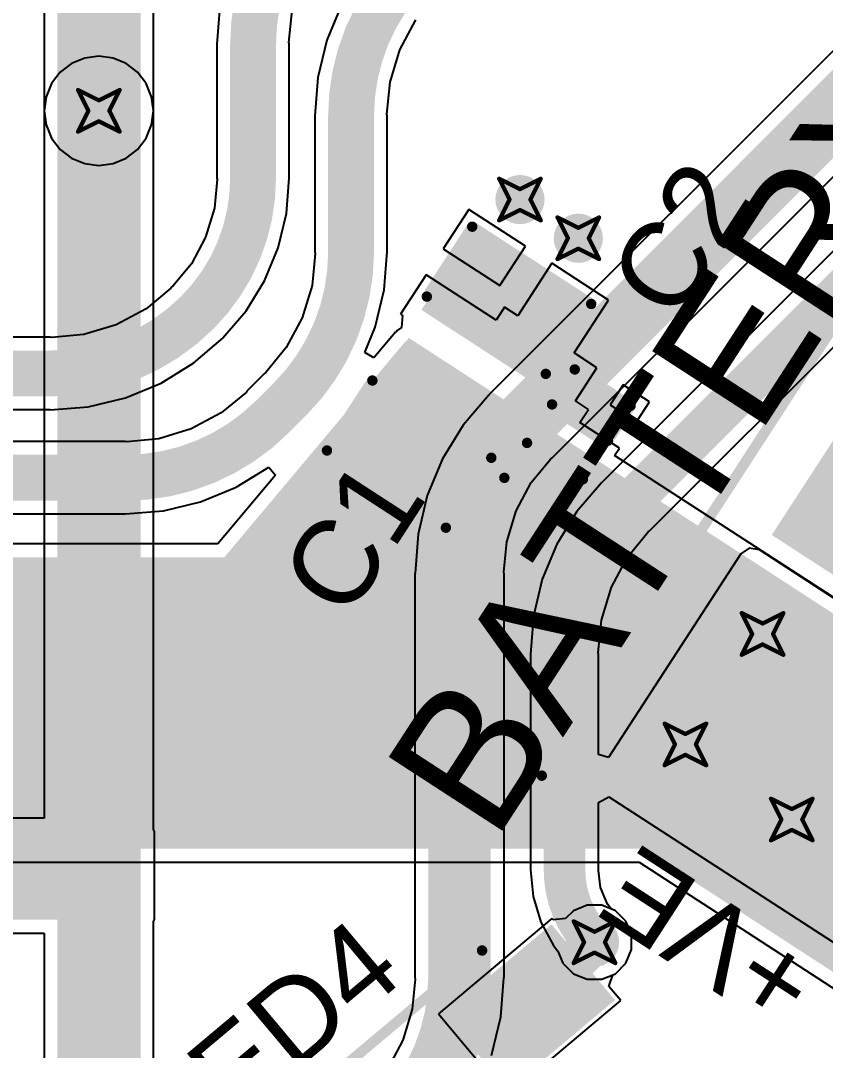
# Model space of a CAD drawing. Header units: millimetres. Extents: x -2 to 282, y -53 to 22.
# Drawn here: x 42.33 to 52.14, y -41.04 to -28.49 of the extents above; entities that cross this region are included whole.
import ezdxf

# ---------------------------------------------------------------- set-up
doc = ezdxf.new("R2010")
doc.units = ezdxf.units.MM
for name, color, linetype in [('BottomLayer', 5, 'Continuous'), ('BottomSolder', 6, 'Continuous'), ('DrillDrawing', 1, 'Continuous'), ('Mechanical1', 6, 'Continuous'), ('Mechanical2', 216, 'Continuous'), ('MultiLayer', 9, 'Continuous'), ('PadHoleLayer', 156, 'Continuous'), ('TopLayer', 1, 'Continuous'), ('TopOverlay', 2, 'Continuous'), ('TopPaste', 8, 'Continuous'), ('TopSolder', 216, 'Continuous'), ('ViaHoleLayer', 16, 'Continuous')]:
    doc.layers.add(name, color=color, linetype=linetype)
doc.styles.add('Arial', font='', dxfattribs={"height": 0.2})
doc.styles.get('Arial').set_extended_font_data('Arial')

# ---------------------------------------------------------------- blocks, each defined once
blk = doc.blocks.new('WS2812B_XF02_W_28')
at = {"layer": 'TopLayer'}
for points in [[(-3.25, 2.15), (-1.75, 2.15), (-1.75, 1.15), (-3.25, 1.15)], [(3.25, 1.15), (1.75, 1.15), (1.75, 2.15), (3.25, 2.15)], [(-3.25, -1.15), (-1.75, -1.15), (-1.75, -2.15), (-3.25, -2.15)], [(1.75, -1.15), (3.25, -1.15), (3.25, -2.15), (1.75, -2.15)]]:
    blk.add_hatch(color=1, dxfattribs=at).paths.add_polyline_path(points)
at = {"layer": 'TopPaste'}
for points in [[(-3.25, 2.15), (-1.75, 2.15), (-1.75, 1.15), (-3.25, 1.15)], [(3.25, 1.15), (1.75, 1.15), (1.75, 2.15), (3.25, 2.15)], [(-3.25, -1.15), (-1.75, -1.15), (-1.75, -2.15), (-3.25, -2.15)], [(1.75, -1.15), (3.25, -1.15), (3.25, -2.15), (1.75, -2.15)]]:
    blk.add_hatch(color=8, dxfattribs=at).paths.add_polyline_path(points)
at = {"layer": 'TopSolder'}
for points in [[(-3.352, 2.252), (-1.648, 2.252), (-1.648, 1.048), (-3.352, 1.048)], [(3.352, 1.048), (1.648, 1.048), (1.648, 2.252), (3.352, 2.252)], [(-3.352, -1.048), (-1.648, -1.048), (-1.648, -2.252), (-3.352, -2.252)], [(1.648, -1.048), (3.352, -1.048), (3.352, -2.252), (1.648, -2.252)]]:
    blk.add_hatch(color=216, dxfattribs=at).paths.add_polyline_path(points)
at = {"layer": 'TopOverlay'}
for points, const_width in [([(-2.5, 2.551), (2.5, 2.551)], 0.127), ([(-3.556, 1.803), (-3.556, 1.549)], 0.254), ([(-3.556, 1.803), (-3.429, 1.676)], 0.254), ([(-3.556, 1.549), (-3.429, 1.676)], 0.254), ([(-2.5, -2.551), (2.5, -2.551)], 0.127)]:
    blk.add_lwpolyline(points, dxfattribs=dict(at, const_width=const_width))
for points, const_width in [([(-2.532, 2.551, 1), (-2.468, 2.551, 1)], 0.0635), ([(2.468, 2.551, 1), (2.532, 2.551, 1)], 0.0635), ([(-3.62, 1.803, 1), (-3.493, 1.803, 1)], 0.127), ([(-3.62, 1.803, 1), (-3.493, 1.803, 1)], 0.127), ([(-3.493, 1.676, 1), (-3.366, 1.676, 1)], 0.127), ([(-3.493, 1.676, 1), (-3.366, 1.676, 1)], 0.127), ([(-3.619, 1.549, 1), (-3.493, 1.549, 1)], 0.127), ([(-3.619, 1.549, 1), (-3.493, 1.549, 1)], 0.127), ([(-2.532, -2.551, 1), (-2.468, -2.551, 1)], 0.0635), ([(2.468, -2.551, 1), (2.532, -2.551, 1)], 0.0635)]:
    blk.add_lwpolyline(points, format="xyb", close=True, dxfattribs=dict(at, const_width=const_width))
blk = doc.blocks.new('B2B_XH_A_LF__SN___90')
at = {"layer": 'BottomLayer'}
blk.add_hatch(color=5, dxfattribs=at).paths.add_polyline_path([(-2.25, 1), (-0.25, 1), (-0.25, -1), (-2.25, -1)])
h = blk.add_hatch(color=5, dxfattribs=at)
edge = h.paths.add_edge_path()
edge.add_arc((1.25, 0), 1, 0, 360)
at = {"layer": 'BottomSolder'}
blk.add_hatch(color=6, dxfattribs=at).paths.add_polyline_path([(-2.352, 1.102), (-0.148, 1.102), (-0.148, -1.102), (-2.352, -1.102)])
h = blk.add_hatch(color=6, dxfattribs=at)
edge = h.paths.add_edge_path()
edge.add_arc((1.25, 0), 1.102, 0, 360)
at = {"layer": 'MultiLayer'}
blk.add_hatch(color=9, dxfattribs=at).paths.add_polyline_path([(-2.25, 1), (-0.25, 1), (-0.25, -1), (-2.25, -1)])
h = blk.add_hatch(color=9, dxfattribs=at)
edge = h.paths.add_edge_path()
edge.add_arc((1.25, 0), 1, 0, 360)
at = {"layer": 'PadHoleLayer'}
h = blk.add_hatch(color=156, dxfattribs=at)
edge = h.paths.add_edge_path()
edge.add_arc((-1.25, 0), 0.5, 0, 360)
h = blk.add_hatch(color=156, dxfattribs=at)
edge = h.paths.add_edge_path()
edge.add_arc((1.25, 0), 0.5, 0, 360)
at = {"layer": 'TopLayer'}
blk.add_hatch(color=1, dxfattribs=at).paths.add_polyline_path([(-2.25, 1), (-0.25, 1), (-0.25, -1), (-2.25, -1)])
h = blk.add_hatch(color=1, dxfattribs=at)
edge = h.paths.add_edge_path()
edge.add_arc((1.25, 0), 1, 0, 360)
at = {"layer": 'TopSolder'}
blk.add_hatch(color=216, dxfattribs=at).paths.add_polyline_path([(-2.352, 1.102), (-0.148, 1.102), (-0.148, -1.102), (-2.352, -1.102)])
h = blk.add_hatch(color=216, dxfattribs=at)
edge = h.paths.add_edge_path()
edge.add_arc((1.25, 0), 1.102, 0, 360)
at = {"layer": 'TopOverlay', "const_width": 0.127}
for points in [[(-3.782, -3.432), (-3.782, 2.442)], [(3.74, 2.442), (-3.782, 2.442)], [(3.74, -3.432), (3.74, 2.442)], [(3.74, -3.432), (-3.782, -3.432)]]:
    blk.add_lwpolyline(points, dxfattribs=at)
at = {"layer": 'TopOverlay', "const_width": 0.0635}
for points in [[(-3.814, 2.442, 1), (-3.75, 2.442, 1)], [(-3.814, 2.442, 1), (-3.75, 2.442, 1)], [(3.708, 2.442, 1), (3.772, 2.442, 1)], [(3.708, 2.442, 1), (3.772, 2.442, 1)], [(-3.814, -3.432, 1), (-3.75, -3.432, 1)], [(-3.814, -3.432, 1), (-3.75, -3.432, 1)], [(3.708, -3.432, 1), (3.772, -3.432, 1)], [(3.708, -3.432, 1), (3.772, -3.432, 1)]]:
    blk.add_lwpolyline(points, format="xyb", close=True, dxfattribs=at)
blk = doc.blocks.new('C___0402_108')
at = {"layer": 'TopLayer'}
for points in [[(-0.699, -0.318), (-0.699, 0.317), (-0.241, 0.317), (-0.241, -0.318)], [(0.241, -0.318), (0.241, 0.317), (0.699, 0.317), (0.699, -0.318)]]:
    blk.add_hatch(color=1, dxfattribs=at).paths.add_polyline_path(points)
at = {"layer": 'TopPaste'}
for points in [[(-0.699, -0.318), (-0.699, 0.317), (-0.241, 0.317), (-0.241, -0.318)], [(0.241, -0.318), (0.241, 0.317), (0.699, 0.317), (0.699, -0.318)]]:
    blk.add_hatch(color=8, dxfattribs=at).paths.add_polyline_path(points)
at = {"layer": 'TopSolder'}
for points in [[(-0.758, -0.378), (-0.758, 0.377), (-0.181, 0.377), (-0.181, -0.378)], [(0.181, -0.378), (0.181, 0.377), (0.758, 0.377), (0.758, -0.378)]]:
    blk.add_hatch(color=216, dxfattribs=at).paths.add_polyline_path(points)
at = {"layer": 'TopOverlay', "const_width": 0.127}
for points in [[(-0.787, -0.406), (-0.787, 0.406)], [(-0.279, 0.406), (-0.787, 0.406)], [(0.787, 0.406), (0.279, 0.406)], [(0.787, -0.406), (0.787, 0.406)], [(-0.279, -0.406), (-0.787, -0.406)], [(0.787, -0.406), (0.279, -0.406)]]:
    blk.add_lwpolyline(points, dxfattribs=at)
at = {"layer": 'TopOverlay', "const_width": 0.0635}
for points in [[(-0.819, 0.406, 1), (-0.756, 0.406, 1)], [(-0.819, 0.406, 1), (-0.756, 0.406, 1)], [(-0.311, 0.406, 1), (-0.248, 0.406, 1)], [(0.248, 0.406, 1), (0.311, 0.406, 1)], [(0.756, 0.406, 1), (0.819, 0.406, 1)], [(0.756, 0.406, 1), (0.819, 0.406, 1)], [(-0.819, -0.406, 1), (-0.756, -0.406, 1)], [(-0.819, -0.406, 1), (-0.756, -0.406, 1)], [(-0.311, -0.406, 1), (-0.248, -0.406, 1)], [(0.248, -0.406, 1), (0.311, -0.406, 1)], [(0.756, -0.406, 1), (0.819, -0.406, 1)], [(0.756, -0.406, 1), (0.819, -0.406, 1)]]:
    blk.add_lwpolyline(points, format="xyb", close=True, dxfattribs=at)
blk = doc.blocks.new('C___0805_111')
at = {"layer": 'TopLayer'}
for points in [[(-1.524, 0.762), (-0.508, 0.762), (-0.508, -0.762), (-1.524, -0.762)], [(0.508, 0.762), (1.524, 0.762), (1.524, -0.762), (0.508, -0.762)]]:
    blk.add_hatch(color=1, dxfattribs=at).paths.add_polyline_path(points)
at = {"layer": 'TopPaste'}
for points in [[(-1.524, 0.762), (-0.508, 0.762), (-0.508, -0.762), (-1.524, -0.762)], [(0.508, 0.762), (1.524, 0.762), (1.524, -0.762), (0.508, -0.762)]]:
    blk.add_hatch(color=8, dxfattribs=at).paths.add_polyline_path(points)
at = {"layer": 'TopSolder'}
for points in [[(-1.594, 0.832), (-0.438, 0.832), (-0.438, -0.832), (-1.594, -0.832)], [(0.438, 0.832), (1.594, 0.832), (1.594, -0.832), (0.438, -0.832)]]:
    blk.add_hatch(color=216, dxfattribs=at).paths.add_polyline_path(points)
at = {"layer": 'TopOverlay', "const_width": 0.127}
for points in [[(-1.626, -0.864), (-1.626, 0.864)], [(-0.61, 0.864), (-1.626, 0.864)], [(1.626, 0.864), (0.61, 0.864)], [(1.626, -0.864), (1.626, 0.864)], [(-0.61, -0.864), (-1.626, -0.864)], [(1.626, -0.864), (0.61, -0.864)]]:
    blk.add_lwpolyline(points, dxfattribs=at)
at = {"layer": 'TopOverlay', "const_width": 0.0635}
for points in [[(-1.657, 0.864, 1), (-1.594, 0.864, 1)], [(-1.657, 0.864, 1), (-1.594, 0.864, 1)], [(-0.641, 0.864, 1), (-0.578, 0.864, 1)], [(0.578, 0.864, 1), (0.641, 0.864, 1)], [(1.594, 0.864, 1), (1.657, 0.864, 1)], [(1.594, 0.864, 1), (1.657, 0.864, 1)], [(-1.657, -0.864, 1), (-1.594, -0.864, 1)], [(-1.657, -0.864, 1), (-1.594, -0.864, 1)], [(-0.641, -0.864, 1), (-0.578, -0.864, 1)], [(0.578, -0.864, 1), (0.641, -0.864, 1)], [(1.594, -0.864, 1), (1.657, -0.864, 1)], [(1.594, -0.864, 1), (1.657, -0.864, 1)]]:
    blk.add_lwpolyline(points, format="xyb", close=True, dxfattribs=at)

msp = doc.modelspace()

# ---------------------------------------------------------------- hatches: boundary and pattern name
at = {"layer": 'BottomLayer'}
h = msp.add_hatch(color=5, dxfattribs=at)
edge = h.paths.add_edge_path()
edge.add_arc((43.289, -29.592), 0.3, 0, 360)
h = msp.add_hatch(color=5, dxfattribs=at)
edge = h.paths.add_edge_path()
edge.add_arc((48.42, -30.674), 0.3, 0, 360)
h = msp.add_hatch(color=5, dxfattribs=at)
edge = h.paths.add_edge_path()
edge.add_arc((49.131, -31.145), 0.3, 0, 360)
for points in [[(53.372, -31.86), (51.488, -34.76), (55.617, -37.442), (57.501, -34.541)], [(51.248, -35.081), (49.511, -37.756), (53.647, -40.443), (55.385, -37.767)], [(32.031, -39.447), (43.8, -39.447), (43.8, -38.374), (32.031, -38.374)]]:
    msp.add_hatch(color=5, dxfattribs=at).paths.add_polyline_path(points)
h = msp.add_hatch(color=5, dxfattribs=at)
edge = h.paths.add_edge_path()
edge.add_arc((51.376, -35.966), 0.3, 0, 360)
h = msp.add_hatch(color=5, dxfattribs=at)
edge = h.paths.add_edge_path()
edge.add_arc((50.436, -37.312), 0.3, 0, 360)
h = msp.add_hatch(color=5, dxfattribs=at)
edge = h.paths.add_edge_path()
edge.add_arc((51.732, -38.227), 0.3, 0, 360)
h = msp.add_hatch(color=5, dxfattribs=at)
edge = h.paths.add_edge_path()
edge.add_arc((49.328, -39.722), 0.3, 0, 360)
at = {"layer": 'TopLayer'}
h = msp.add_hatch(color=1, dxfattribs=at)
edge = h.paths.add_edge_path()
edge.add_arc((43.289, -29.592), 0.3, 0, 360)
h = msp.add_hatch(color=1, dxfattribs=at)
edge = h.paths.add_edge_path()
edge.add_arc((48.42, -30.674), 0.3, 0, 360)
h = msp.add_hatch(color=1, dxfattribs=at)
edge = h.paths.add_edge_path()
edge.add_arc((49.131, -31.145), 0.3, 0, 360)
for points in [[(47.064, -32.358), (46.159, -33.752), (51.815, -37.425), (52.72, -36.031)], [(47.03, -32.395), (44.157, -35.819), (46.227, -37.557), (49.1, -34.133)], [(50.572, -34.642), (48.579, -37.71), (53.392, -40.836), (55.385, -37.767)], [(40.441, -38.583), (51.151, -38.583), (51.151, -35.033), (40.441, -35.033)]]:
    msp.add_hatch(color=1, dxfattribs=at).paths.add_polyline_path(points)
h = msp.add_hatch(color=1, dxfattribs=at)
edge = h.paths.add_edge_path()
edge.add_arc((51.376, -35.966), 0.3, 0, 360)
h = msp.add_hatch(color=1, dxfattribs=at)
edge = h.paths.add_edge_path()
edge.add_arc((50.436, -37.312), 0.3, 0, 360)
h = msp.add_hatch(color=1, dxfattribs=at)
edge = h.paths.add_edge_path()
edge.add_arc((51.732, -38.227), 0.3, 0, 360)
h = msp.add_hatch(color=1, dxfattribs=at)
edge = h.paths.add_edge_path()
edge.add_arc((49.328, -39.722), 0.3, 0, 360)
at = {"layer": 'ViaHoleLayer'}
h = msp.add_hatch(color=16, dxfattribs=at)
edge = h.paths.add_edge_path()
edge.add_arc((43.289, -29.592), 0.15, 0, 360)
h = msp.add_hatch(color=16, dxfattribs=at)
edge = h.paths.add_edge_path()
edge.add_arc((48.42, -30.674), 0.15, 0, 360)
h = msp.add_hatch(color=16, dxfattribs=at)
edge = h.paths.add_edge_path()
edge.add_arc((49.131, -31.145), 0.15, 0, 360)
h = msp.add_hatch(color=16, dxfattribs=at)
edge = h.paths.add_edge_path()
edge.add_arc((51.376, -35.966), 0.15, 0, 360)
h = msp.add_hatch(color=16, dxfattribs=at)
edge = h.paths.add_edge_path()
edge.add_arc((50.436, -37.312), 0.15, 0, 360)
h = msp.add_hatch(color=16, dxfattribs=at)
edge = h.paths.add_edge_path()
edge.add_arc((51.732, -38.227), 0.15, 0, 360)
h = msp.add_hatch(color=16, dxfattribs=at)
edge = h.paths.add_edge_path()
edge.add_arc((49.328, -39.722), 0.15, 0, 360)

# ---------------------------------------------------------------- linework, layer by layer
at = {"layer": 'BottomLayer'}
for p, q in [((56.359, -24.736), (48.042, -33.053)), ((58.075, -25.463), (49.414, -34.124)), ((48.811, -33.822), (57.128, -25.505)), ((50, -34.71), (58.661, -26.049)), ((43.116, -28.949), (42.956, -29.015)), ((43.289, -28.926), (43.116, -28.949)), ((43.461, -28.949), (43.289, -28.926)), ((43.622, -29.015), (43.461, -28.949)), ((42.956, -29.015), (42.818, -29.121)), ((43.76, -29.121), (43.622, -29.015)), ((42.818, -29.121), (42.712, -29.259)), ((43.866, -29.259), (43.76, -29.121)), ((42.712, -29.259), (42.645, -29.42)), ((43.932, -29.42), (43.866, -29.259)), ((42.645, -29.42), (42.623, -29.592)), ((43.955, -29.592), (43.932, -29.42)), ((42.623, -29.592), (42.623, -38.209)), ((43.955, -38.35), (43.955, -29.592)), ((48.038, -33.059), (47.729, -33.421)), ((48.042, -33.053), (48.038, -33.059)), ((47.729, -33.421), (47.476, -33.834)), ((47.476, -33.834), (47.291, -34.281)), ((48.557, -34.12), (48.79, -33.836)), ((48.79, -33.836), (48.811, -33.822)), ((48.372, -34.467), (48.557, -34.12)), ((49.413, -34.123), (49.112, -34.476)), ((49.414, -34.124), (49.413, -34.123)), ((47.291, -34.281), (47.178, -34.751)), ((48.258, -34.843), (48.372, -34.467)), ((49.112, -34.476), (48.87, -34.871)), ((47.178, -34.751), (47.141, -35.226)), ((49.731, -35.029), (49.984, -34.721)), ((49.984, -34.721), (50, -34.71)), ((48.222, -35.209), (48.258, -34.843)), ((48.87, -34.871), (48.692, -35.3)), ((51.11, -34.991), (49.499, -37.471)), ((51.214, -34.92), (51.11, -34.991)), ((51.338, -34.943), (51.214, -34.92)), ((52.555, -35.733), (51.338, -34.943)), ((49.534, -35.398), (49.731, -35.029)), ((47.141, -35.226), (47.139, -35.233)), ((47.139, -35.233), (47.139, -40.148)), ((48.227, -35.233), (48.222, -35.209)), ((48.227, -40.148), (48.227, -35.233)), ((48.692, -35.3), (48.584, -35.751)), ((49.413, -35.797), (49.534, -35.398)), ((48.584, -35.751), (48.548, -36.213)), ((49.374, -36.195), (49.413, -35.797)), ((48.548, -36.213), (48.549, -36.213)), ((48.549, -36.213), (48.549, -38.841)), ((49.377, -36.213), (49.374, -36.195)), ((49.377, -37.435), (49.377, -36.213)), ((49.499, -37.471), (49.377, -37.435)), ((49.377, -38.018), (49.504, -37.949)), ((49.504, -37.949), (53.411, -40.486)), ((49.377, -38.841), (49.377, -38.018)), ((42.623, -38.209), (35.421, -38.209)), ((43.965, -38.374), (43.955, -38.35)), ((43.965, -39.447), (43.965, -38.374)), ((48.549, -38.841), (48.549, -38.841)), ((48.549, -38.841), (48.581, -39.165)), ((49.376, -38.848), (49.377, -38.841)), ((49.403, -39.057), (49.376, -38.848)), ((49.487, -39.258), (49.403, -39.057)), ((48.581, -39.165), (48.675, -39.476)), ((49.532, -39.316), (49.487, -39.258)), ((49.584, -39.338), (49.532, -39.316)), ((49.711, -39.465), (49.584, -39.338)), ((43.955, -39.471), (43.965, -39.447)), ((43.955, -41.864), (43.955, -39.471)), ((48.675, -39.476), (48.828, -39.763)), ((49.78, -39.632), (49.711, -39.465)), ((35.471, -39.612), (42.623, -39.612)), ((42.623, -39.612), (42.623, -42.14)), ((49.78, -39.812), (49.78, -39.632)), ((48.828, -39.763), (48.883, -39.829)), ((48.883, -39.829), (48.944, -39.978)), ((49.711, -39.978), (49.78, -39.812)), ((48.944, -39.978), (49.072, -40.105)), ((49.584, -40.105), (49.711, -39.978)), ((47.139, -40.148), (47.144, -40.173)), ((48.225, -40.156), (48.227, -40.148)), ((49.072, -40.105), (49.238, -40.174)), ((49.418, -40.174), (49.584, -40.105)), ((47.144, -40.173), (47.108, -40.539)), ((48.188, -40.63), (48.225, -40.156)), ((49.238, -40.174), (49.418, -40.174)), ((47.108, -40.539), (46.994, -40.915)), ((48.075, -41.101), (48.188, -40.63)), ((46.994, -40.915), (46.809, -41.261))]:
    msp.add_line(p, q, dxfattribs=at)
for points, const_width in [([(48.427, -33.437), (56.743, -25.121)], 0.762), ([(49.707, -34.417), (58.368, -25.756)], 0.508), ([(43.289, -38.911), (43.289, -29.592)], 1.016), ([(47.683, -40.148), (47.683, -35.233)], 0.762), ([(48.963, -38.841), (48.963, -36.213)], 0.508), ([(37.915, -38.911), (43.289, -38.911)], 1.016), ([(43.289, -42.14), (43.289, -38.911)], 1.016)]:
    msp.add_lwpolyline(points, dxfattribs=dict(at, const_width=const_width))
for points, const_width in [([(43.035, -29.592, 1), (43.543, -29.592, 1)], 0.508), ([(48.236, -33.437, 1), (48.617, -33.437, 1)], 0.381), ([(48.236, -33.437, 1), (48.617, -33.437, 1)], 0.381), ([(49.58, -34.417, 1), (49.834, -34.417, 1)], 0.254), ([(49.58, -34.417, 1), (49.834, -34.417, 1)], 0.254), ([(47.492, -35.233, 1), (47.873, -35.233, 1)], 0.381), ([(47.492, -35.233, 1), (47.873, -35.233, 1)], 0.381), ([(48.836, -36.213, 1), (49.09, -36.213, 1)], 0.254), ([(48.836, -36.213, 1), (49.09, -36.213, 1)], 0.254), ([(43.035, -38.911, 1), (43.543, -38.911, 1)], 0.508), ([(43.035, -38.911, 1), (43.543, -38.911, 1)], 0.508), ([(43.035, -38.911, 1), (43.543, -38.911, 1)], 0.508), ([(48.836, -38.841, 1), (49.09, -38.841, 1)], 0.254), ([(48.836, -38.841, 1), (49.09, -38.841, 1)], 0.254), ([(49.201, -39.722, 1), (49.455, -39.722, 1)], 0.254), ([(47.492, -40.148, 1), (47.873, -40.148, 1)], 0.381), ([(47.492, -40.148, 1), (47.873, -40.148, 1)], 0.381)]:
    msp.add_lwpolyline(points, format="xyb", close=True, dxfattribs=dict(at, const_width=const_width))
for points, const_width in [([(47.683, -35.233, -0.198912), (48.427, -33.437)], 0.762), ([(48.963, -36.213, -0.198912), (49.707, -34.417)], 0.508), ([(49.328, -39.722, -0.198912), (48.963, -38.841)], 0.508), ([(47.683, -40.148, -0.198912), (46.939, -41.944)], 0.762)]:
    msp.add_lwpolyline(points, format="xyb", dxfattribs=dict(at, const_width=const_width))
at = {"layer": 'DrillDrawing', "const_width": 0.0508}
for points in [[(43.035, -29.338), (43.289, -29.465)], [(43.035, -29.338), (43.162, -29.592)], [(43.289, -29.465), (43.543, -29.338)], [(43.416, -29.592), (43.543, -29.338)], [(43.035, -29.846), (43.162, -29.592)], [(43.416, -29.592), (43.543, -29.846)], [(43.035, -29.846), (43.289, -29.719)], [(43.289, -29.719), (43.543, -29.846)], [(48.166, -30.42), (48.42, -30.547)], [(48.166, -30.42), (48.293, -30.674)], [(48.42, -30.547), (48.674, -30.42)], [(48.547, -30.674), (48.674, -30.42)], [(48.166, -30.928), (48.293, -30.674)], [(48.547, -30.674), (48.674, -30.928)], [(48.166, -30.928), (48.42, -30.801)], [(48.42, -30.801), (48.674, -30.928)], [(48.877, -30.891), (49.131, -31.018)], [(48.877, -30.891), (49.004, -31.145)], [(49.131, -31.018), (49.385, -30.891)], [(49.258, -31.145), (49.385, -30.891)], [(48.877, -31.399), (49.004, -31.145)], [(49.258, -31.145), (49.385, -31.399)], [(48.877, -31.399), (49.131, -31.272)], [(49.131, -31.272), (49.385, -31.399)], [(51.122, -35.712), (51.376, -35.839)], [(51.122, -35.712), (51.249, -35.966)], [(51.376, -35.839), (51.63, -35.712)], [(51.503, -35.966), (51.63, -35.712)], [(51.122, -36.22), (51.249, -35.966)], [(51.503, -35.966), (51.63, -36.22)], [(51.122, -36.22), (51.376, -36.093)], [(51.376, -36.093), (51.63, -36.22)], [(50.182, -37.058), (50.436, -37.185)], [(50.182, -37.058), (50.309, -37.312)], [(50.436, -37.185), (50.69, -37.058)], [(50.563, -37.312), (50.69, -37.058)], [(50.182, -37.566), (50.309, -37.312)], [(50.563, -37.312), (50.69, -37.566)], [(50.182, -37.566), (50.436, -37.439)], [(50.436, -37.439), (50.69, -37.566)], [(51.478, -37.973), (51.732, -38.1)], [(51.478, -37.973), (51.605, -38.227)], [(51.732, -38.1), (51.986, -37.973)], [(51.859, -38.227), (51.986, -37.973)], [(51.478, -38.481), (51.605, -38.227)], [(51.859, -38.227), (51.986, -38.481)], [(51.478, -38.481), (51.732, -38.354)], [(51.732, -38.354), (51.986, -38.481)], [(49.074, -39.468), (49.328, -39.595)], [(49.074, -39.468), (49.201, -39.722)], [(49.328, -39.595), (49.582, -39.468)], [(49.455, -39.722), (49.582, -39.468)], [(49.074, -39.976), (49.201, -39.722)], [(49.455, -39.722), (49.582, -39.976)], [(49.074, -39.976), (49.328, -39.849)], [(49.328, -39.849), (49.582, -39.976)]]:
    msp.add_lwpolyline(points, dxfattribs=at)
at = {"layer": 'DrillDrawing', "const_width": 0.0254}
for points in [[(43.022, -29.338, 1), (43.047, -29.338, 1)], [(43.022, -29.338, 1), (43.047, -29.338, 1)], [(43.53, -29.338, 1), (43.555, -29.338, 1)], [(43.53, -29.338, 1), (43.555, -29.338, 1)], [(43.276, -29.465, 1), (43.301, -29.465, 1)], [(43.276, -29.465, 1), (43.301, -29.465, 1)], [(43.149, -29.592, 1), (43.174, -29.592, 1)], [(43.149, -29.592, 1), (43.174, -29.592, 1)], [(43.403, -29.592, 1), (43.428, -29.592, 1)], [(43.403, -29.592, 1), (43.428, -29.592, 1)], [(43.276, -29.719, 1), (43.301, -29.719, 1)], [(43.276, -29.719, 1), (43.301, -29.719, 1)], [(43.022, -29.846, 1), (43.047, -29.846, 1)], [(43.022, -29.846, 1), (43.047, -29.846, 1)], [(43.53, -29.846, 1), (43.555, -29.846, 1)], [(43.53, -29.846, 1), (43.555, -29.846, 1)], [(48.153, -30.42, 1), (48.178, -30.42, 1)], [(48.153, -30.42, 1), (48.178, -30.42, 1)], [(48.661, -30.42, 1), (48.686, -30.42, 1)], [(48.661, -30.42, 1), (48.686, -30.42, 1)], [(48.407, -30.547, 1), (48.432, -30.547, 1)], [(48.407, -30.547, 1), (48.432, -30.547, 1)], [(48.28, -30.674, 1), (48.305, -30.674, 1)], [(48.28, -30.674, 1), (48.305, -30.674, 1)], [(48.534, -30.674, 1), (48.559, -30.674, 1)], [(48.534, -30.674, 1), (48.559, -30.674, 1)], [(48.407, -30.801, 1), (48.432, -30.801, 1)], [(48.407, -30.801, 1), (48.432, -30.801, 1)], [(48.153, -30.928, 1), (48.178, -30.928, 1)], [(48.153, -30.928, 1), (48.178, -30.928, 1)], [(48.661, -30.928, 1), (48.686, -30.928, 1)], [(48.661, -30.928, 1), (48.686, -30.928, 1)], [(48.864, -30.891, 1), (48.889, -30.891, 1)], [(48.864, -30.891, 1), (48.889, -30.891, 1)], [(49.372, -30.891, 1), (49.397, -30.891, 1)], [(49.372, -30.891, 1), (49.397, -30.891, 1)], [(49.118, -31.018, 1), (49.143, -31.018, 1)], [(49.118, -31.018, 1), (49.143, -31.018, 1)], [(48.991, -31.145, 1), (49.016, -31.145, 1)], [(48.991, -31.145, 1), (49.016, -31.145, 1)], [(49.245, -31.145, 1), (49.27, -31.145, 1)], [(49.245, -31.145, 1), (49.27, -31.145, 1)], [(49.118, -31.272, 1), (49.143, -31.272, 1)], [(49.118, -31.272, 1), (49.143, -31.272, 1)], [(48.864, -31.399, 1), (48.889, -31.399, 1)], [(48.864, -31.399, 1), (48.889, -31.399, 1)], [(49.372, -31.399, 1), (49.397, -31.399, 1)], [(49.372, -31.399, 1), (49.397, -31.399, 1)], [(51.109, -35.712, 1), (51.135, -35.712, 1)], [(51.109, -35.712, 1), (51.135, -35.712, 1)], [(51.617, -35.712, 1), (51.643, -35.712, 1)], [(51.617, -35.712, 1), (51.643, -35.712, 1)], [(51.363, -35.839, 1), (51.389, -35.839, 1)], [(51.363, -35.839, 1), (51.389, -35.839, 1)], [(51.236, -35.966, 1), (51.262, -35.966, 1)], [(51.236, -35.966, 1), (51.262, -35.966, 1)], [(51.49, -35.966, 1), (51.516, -35.966, 1)], [(51.49, -35.966, 1), (51.516, -35.966, 1)], [(51.363, -36.093, 1), (51.389, -36.093, 1)], [(51.363, -36.093, 1), (51.389, -36.093, 1)], [(51.109, -36.22, 1), (51.135, -36.22, 1)], [(51.109, -36.22, 1), (51.135, -36.22, 1)], [(51.617, -36.22, 1), (51.643, -36.22, 1)], [(51.617, -36.22, 1), (51.643, -36.22, 1)], [(50.17, -37.058, 1), (50.195, -37.058, 1)], [(50.17, -37.058, 1), (50.195, -37.058, 1)], [(50.678, -37.058, 1), (50.703, -37.058, 1)], [(50.678, -37.058, 1), (50.703, -37.058, 1)], [(50.424, -37.185, 1), (50.449, -37.185, 1)], [(50.424, -37.185, 1), (50.449, -37.185, 1)], [(50.297, -37.312, 1), (50.322, -37.312, 1)], [(50.297, -37.312, 1), (50.322, -37.312, 1)], [(50.551, -37.312, 1), (50.576, -37.312, 1)], [(50.551, -37.312, 1), (50.576, -37.312, 1)], [(50.424, -37.439, 1), (50.449, -37.439, 1)], [(50.424, -37.439, 1), (50.449, -37.439, 1)], [(50.17, -37.566, 1), (50.195, -37.566, 1)], [(50.17, -37.566, 1), (50.195, -37.566, 1)], [(50.678, -37.566, 1), (50.703, -37.566, 1)], [(50.678, -37.566, 1), (50.703, -37.566, 1)], [(51.465, -37.973, 1), (51.49, -37.973, 1)], [(51.465, -37.973, 1), (51.49, -37.973, 1)], [(51.973, -37.973, 1), (51.998, -37.973, 1)], [(51.973, -37.973, 1), (51.998, -37.973, 1)], [(51.719, -38.1, 1), (51.744, -38.1, 1)], [(51.719, -38.1, 1), (51.744, -38.1, 1)], [(51.592, -38.227, 1), (51.617, -38.227, 1)], [(51.592, -38.227, 1), (51.617, -38.227, 1)], [(51.846, -38.227, 1), (51.871, -38.227, 1)], [(51.846, -38.227, 1), (51.871, -38.227, 1)], [(51.719, -38.354, 1), (51.744, -38.354, 1)], [(51.719, -38.354, 1), (51.744, -38.354, 1)], [(51.465, -38.481, 1), (51.49, -38.481, 1)], [(51.465, -38.481, 1), (51.49, -38.481, 1)], [(51.973, -38.481, 1), (51.998, -38.481, 1)], [(51.973, -38.481, 1), (51.998, -38.481, 1)], [(49.061, -39.468, 1), (49.087, -39.468, 1)], [(49.061, -39.468, 1), (49.087, -39.468, 1)], [(49.569, -39.468, 1), (49.595, -39.468, 1)], [(49.569, -39.468, 1), (49.595, -39.468, 1)], [(49.315, -39.595, 1), (49.341, -39.595, 1)], [(49.315, -39.595, 1), (49.341, -39.595, 1)], [(49.188, -39.722, 1), (49.214, -39.722, 1)], [(49.188, -39.722, 1), (49.214, -39.722, 1)], [(49.442, -39.722, 1), (49.468, -39.722, 1)], [(49.442, -39.722, 1), (49.468, -39.722, 1)], [(49.315, -39.849, 1), (49.341, -39.849, 1)], [(49.315, -39.849, 1), (49.341, -39.849, 1)], [(49.061, -39.976, 1), (49.087, -39.976, 1)], [(49.061, -39.976, 1), (49.087, -39.976, 1)], [(49.569, -39.976, 1), (49.595, -39.976, 1)], [(49.569, -39.976, 1), (49.595, -39.976, 1)]]:
    msp.add_lwpolyline(points, format="xyb", close=True, dxfattribs=at)
at = {"layer": 'Mechanical1', "const_width": 0.0127}
msp.add_lwpolyline([(0, 0, -3.218852), (-0.279, -38.414)], format="xyb", dxfattribs=at)
at = {"layer": 'Mechanical2', "const_width": 0.254}
msp.add_lwpolyline([(50.766, 5.478, -1.122171), (-0.294, -38.437)], format="xyb", dxfattribs=at)
at = {"layer": 'TopLayer'}
for p, q in [((42.623, -15.642), (42.623, -29.592)), ((43.955, -29.592), (43.955, -25.629)), ((44.764, -28.316), (44.727, -28.782)), ((46.246, -28.3), (46.067, -28.732)), ((45.605, -28.762), (45.643, -28.371)), ((46.957, -28.848), (47.151, -28.484)), ((44.727, -28.782), (44.728, -28.782)), ((44.728, -28.782), (44.728, -30.411)), ((45.609, -28.782), (45.605, -28.762)), ((45.609, -30.411), (45.609, -28.782)), ((46.067, -28.732), (45.958, -29.187)), ((46.837, -29.243), (46.957, -28.848)), ((45.958, -29.187), (45.921, -29.654)), ((46.798, -29.634), (46.837, -29.243)), ((42.623, -29.592), (42.645, -29.765)), ((43.932, -29.765), (43.955, -29.592)), ((45.921, -29.654), (45.922, -29.654)), ((45.922, -29.654), (45.922, -31.309)), ((46.802, -29.654), (46.798, -29.634)), ((46.802, -31.309), (46.802, -29.654)), ((42.645, -29.765), (42.712, -29.925)), ((43.866, -29.925), (43.932, -29.765)), ((42.712, -29.925), (42.818, -30.063)), ((43.76, -30.063), (43.866, -29.925)), ((42.818, -30.063), (42.956, -30.169)), ((43.622, -30.169), (43.76, -30.063)), ((42.956, -30.169), (43.116, -30.236)), ((43.116, -30.236), (43.289, -30.258)), ((43.289, -30.258), (43.461, -30.236)), ((43.461, -30.236), (43.622, -30.169)), ((44.731, -30.427), (44.697, -30.778)), ((44.728, -30.411), (44.731, -30.427)), ((45.575, -30.842), (45.609, -30.411)), ((45.609, -30.411), (45.609, -30.411)), ((44.697, -30.778), (44.59, -31.131)), ((45.474, -31.263), (45.575, -30.842)), ((47.795, -30.793), (47.483, -31.272)), ((48.487, -31.243), (47.795, -30.793)), ((44.59, -31.131), (44.416, -31.456)), ((45.308, -31.662), (45.474, -31.263)), ((45.926, -31.329), (45.887, -31.719)), ((45.922, -31.309), (45.926, -31.329)), ((46.766, -31.775), (46.803, -31.309)), ((46.803, -31.309), (46.802, -31.309)), ((47.483, -31.272), (48.176, -31.722)), ((48.176, -31.722), (48.487, -31.243)), ((44.416, -31.456), (44.192, -31.728)), ((48.807, -31.45), (48.392, -32.089)), ((49.499, -31.9), (48.807, -31.45)), ((47.276, -31.592), (46.965, -32.071)), ((48.128, -32.145), (47.276, -31.592)), ((44.179, -31.737), (44.167, -31.754)), ((44.192, -31.728), (44.179, -31.737)), ((45.082, -32.031), (45.308, -31.662)), ((45.887, -31.719), (45.767, -32.114)), ((44.167, -31.754), (43.864, -32.003)), ((46.657, -32.23), (46.766, -31.775)), ((48.232, -31.986), (48.128, -32.145)), ((48.392, -32.089), (48.232, -31.986)), ((49.081, -32.543), (49.499, -31.9)), ((43.864, -32.003), (43.5, -32.198)), ((44.801, -32.36), (45.082, -32.031)), ((45.767, -32.114), (45.573, -32.478)), ((46.965, -32.071), (46.987, -32.086)), ((46.987, -32.086), (46.978, -32.232)), ((43.5, -32.198), (43.105, -32.318)), ((46.53, -32.536), (46.657, -32.23)), ((46.978, -32.232), (46.925, -32.268)), ((42.694, -32.352), (41.793, -32.352)), ((42.714, -32.356), (42.694, -32.352)), ((43.105, -32.318), (42.714, -32.356)), ((44.446, -32.664), (44.802, -32.36)), ((44.802, -32.36), (44.801, -32.36)), ((46.903, -32.289), (46.64, -32.603)), ((46.916, -32.283), (46.903, -32.289)), ((46.925, -32.268), (46.916, -32.283)), ((45.573, -32.478), (45.324, -32.782)), ((46.64, -32.603), (46.53, -32.536)), ((49.358, -32.722), (49.081, -32.543)), ((44.047, -32.909), (44.446, -32.664)), ((49.095, -33.127), (49.358, -32.722)), ((45.307, -32.793), (45.093, -33.007)), ((45.324, -32.782), (45.307, -32.793)), ((43.615, -33.088), (44.047, -32.909)), ((49.678, -32.93), (49.519, -33.175)), ((49.997, -33.138), (49.678, -32.93)), ((43.16, -33.197), (43.615, -33.088)), ((45.082, -33.024), (44.778, -33.273)), ((45.093, -33.007), (45.082, -33.024)), ((41.793, -33.233), (42.694, -33.233)), ((42.694, -33.234), (43.16, -33.197)), ((42.694, -33.233), (42.694, -33.234)), ((49.255, -33.231), (49.095, -33.127)), ((49.151, -33.391), (49.255, -33.231)), ((49.519, -33.175), (49.838, -33.382)), ((49.838, -33.382), (49.997, -33.138)), ((44.778, -33.273), (44.414, -33.468)), ((44.414, -33.468), (44.019, -33.588)), ((49.631, -33.702), (49.151, -33.391)), ((43.608, -33.622), (41.793, -33.622)), ((43.628, -33.626), (43.608, -33.622)), ((44.019, -33.588), (43.628, -33.626)), ((49.573, -33.791), (49.631, -33.702)), ((52.558, -35.729), (49.573, -33.791)), ((44.962, -34.179), (45.36, -33.934)), ((45.36, -33.934), (45.442, -34.031)), ((45.442, -34.031), (44.74, -34.868)), ((44.529, -34.358), (44.962, -34.179)), ((44.075, -34.467), (44.529, -34.358)), ((41.793, -34.503), (43.608, -34.503)), ((43.608, -34.504), (44.075, -34.467)), ((43.608, -34.503), (43.608, -34.504)), ((44.74, -34.868), (40.441, -34.868)), ((41.93, -38.748), (49.873, -38.748)), ((49.873, -38.748), (53.104, -40.846)), ((49.238, -39.269), (49.072, -39.338)), ((49.418, -39.269), (49.238, -39.269)), ((49.584, -39.338), (49.418, -39.269)), ((49.072, -39.338), (48.976, -39.434)), ((49.711, -39.465), (49.584, -39.338)), ((48.809, -39.434), (47.427, -40.594)), ((48.823, -39.451), (48.809, -39.434)), ((48.976, -39.434), (48.823, -39.451)), ((49.78, -39.632), (49.711, -39.465)), ((49.78, -39.812), (49.78, -39.632)), ((49.711, -39.978), (49.78, -39.812)), ((49.584, -40.105), (49.711, -39.978)), ((49.502, -40.26), (49.55, -40.119)), ((49.55, -40.119), (49.584, -40.105)), ((49.648, -40.433), (49.502, -40.26)), ((48.265, -41.593), (49.648, -40.433)), ((47.427, -40.594), (48.265, -41.593))]:
    msp.add_line(p, q, dxfattribs=at)
for points, const_width in [([(43.289, -29.592), (43.289, -15.285)], 1.016), ([(45.168, -30.411), (45.168, -28.782)], 0.559), ([(46.362, -31.309), (46.362, -29.654)], 0.559), ([(41.041, -32.793), (42.694, -32.793)], 0.559), ([(45.404, -33.319), (45.618, -33.105)], 0.559), ([(41.041, -34.063), (43.608, -34.063)], 0.559), ([(48.537, -40.513), (49.303, -39.748)], 0.508), ([(48.495, -40.471), (48.537, -40.513)], 0.508)]:
    msp.add_lwpolyline(points, dxfattribs=dict(at, const_width=const_width))
for points, const_width in [([(45.168, -28.782, -0.198912), (45.912, -26.986)], 0.559), ([(46.362, -29.654, -0.198912), (47.106, -27.858)], 0.559), ([(45.168, -30.411, -0.198912), (44.49, -32.049)], 0.559), ([(46.362, -31.309, -0.198912), (45.618, -33.105)], 0.559), ([(44.49, -32.049, -0.198912), (42.694, -32.793)], 0.559), ([(45.404, -33.319, -0.198912), (43.608, -34.063)], 0.559), ([(48.492, -40.468, -0.000372), (48.495, -40.471)], 0.508)]:
    msp.add_lwpolyline(points, format="xyb", dxfattribs=dict(at, const_width=const_width))
for points, const_width in [([(45.029, -28.782, 1), (45.308, -28.782, 1)], 0.279), ([(45.029, -28.782, 1), (45.308, -28.782, 1)], 0.279), ([(43.035, -29.592, 1), (43.543, -29.592, 1)], 0.508), ([(46.222, -29.654, 1), (46.502, -29.654, 1)], 0.279), ([(46.222, -29.654, 1), (46.502, -29.654, 1)], 0.279), ([(45.029, -30.411, 1), (45.308, -30.411, 1)], 0.279), ([(45.029, -30.411, 1), (45.308, -30.411, 1)], 0.279), ([(46.222, -31.309, 1), (46.502, -31.309, 1)], 0.279), ([(46.222, -31.309, 1), (46.502, -31.309, 1)], 0.279), ([(44.35, -32.049, 1), (44.63, -32.049, 1)], 0.279), ([(44.35, -32.049, 1), (44.63, -32.049, 1)], 0.279), ([(42.554, -32.793, 1), (42.833, -32.793, 1)], 0.279), ([(42.554, -32.793, 1), (42.833, -32.793, 1)], 0.279), ([(45.478, -33.105, 1), (45.758, -33.105, 1)], 0.279), ([(45.478, -33.105, 1), (45.758, -33.105, 1)], 0.279), ([(45.264, -33.319, 1), (45.544, -33.319, 1)], 0.279), ([(45.264, -33.319, 1), (45.544, -33.319, 1)], 0.279), ([(43.468, -34.063, 1), (43.748, -34.063, 1)], 0.279), ([(43.468, -34.063, 1), (43.748, -34.063, 1)], 0.279), ([(49.176, -39.748, 1), (49.43, -39.748, 1)], 0.254), ([(48.365, -40.468, 1), (48.619, -40.468, 1)], 0.254), ([(48.368, -40.471, 1), (48.622, -40.471, 1)], 0.254), ([(48.368, -40.471, 1), (48.622, -40.471, 1)], 0.254), ([(48.41, -40.513, 1), (48.664, -40.513, 1)], 0.254), ([(48.41, -40.513, 1), (48.664, -40.513, 1)], 0.254)]:
    msp.add_lwpolyline(points, format="xyb", close=True, dxfattribs=dict(at, const_width=const_width))
at = {"layer": 'TopOverlay', "const_width": 0.254}
msp.add_lwpolyline([(49.446, -32.708), (49.769, -32.191)], dxfattribs=at)
at = {"layer": 'TopOverlay', "const_width": 0.127}
for points in [[(49.705, -32.191, 1), (49.832, -32.191, 1)], [(49.382, -32.708, 1), (49.509, -32.708, 1)]]:
    msp.add_lwpolyline(points, format="xyb", close=True, dxfattribs=at)

# ---------------------------------------------------------------- block references
for name, p, rotation in [('C___0805_111', (47.678, -32.838), 237), ('B2B_XH_A_LF__SN___90', (53.601, -36.425), 237), ('C___0402_108', (48.999, -33.625), 237), ('WS2812B_XF02_W_28', (47.683, -43.384), 40)]:
    msp.add_blockref(name, p, dxfattribs=dict(rotation=rotation))

# ---------------------------------------------------------------- texts
at = {"layer": 'TopOverlay', "style": 'Arial'}
for s, height, rotation, p in [('BATTERY', 1.651, 57, (48.103, -38.522)), ('C2', 1.016, 57, (50.311, -32.191)), ('C1', 1.016, 57, (46.312, -35.82)), ('+VE', 1.016, 147, (52.141, -39.992)), ('LED4', 1.016, 40, (44.322, -42.44))]:
    msp.add_text(s, height=height, rotation=rotation, dxfattribs=at).set_placement(p)

doc.saveas('drawing.dxf')
